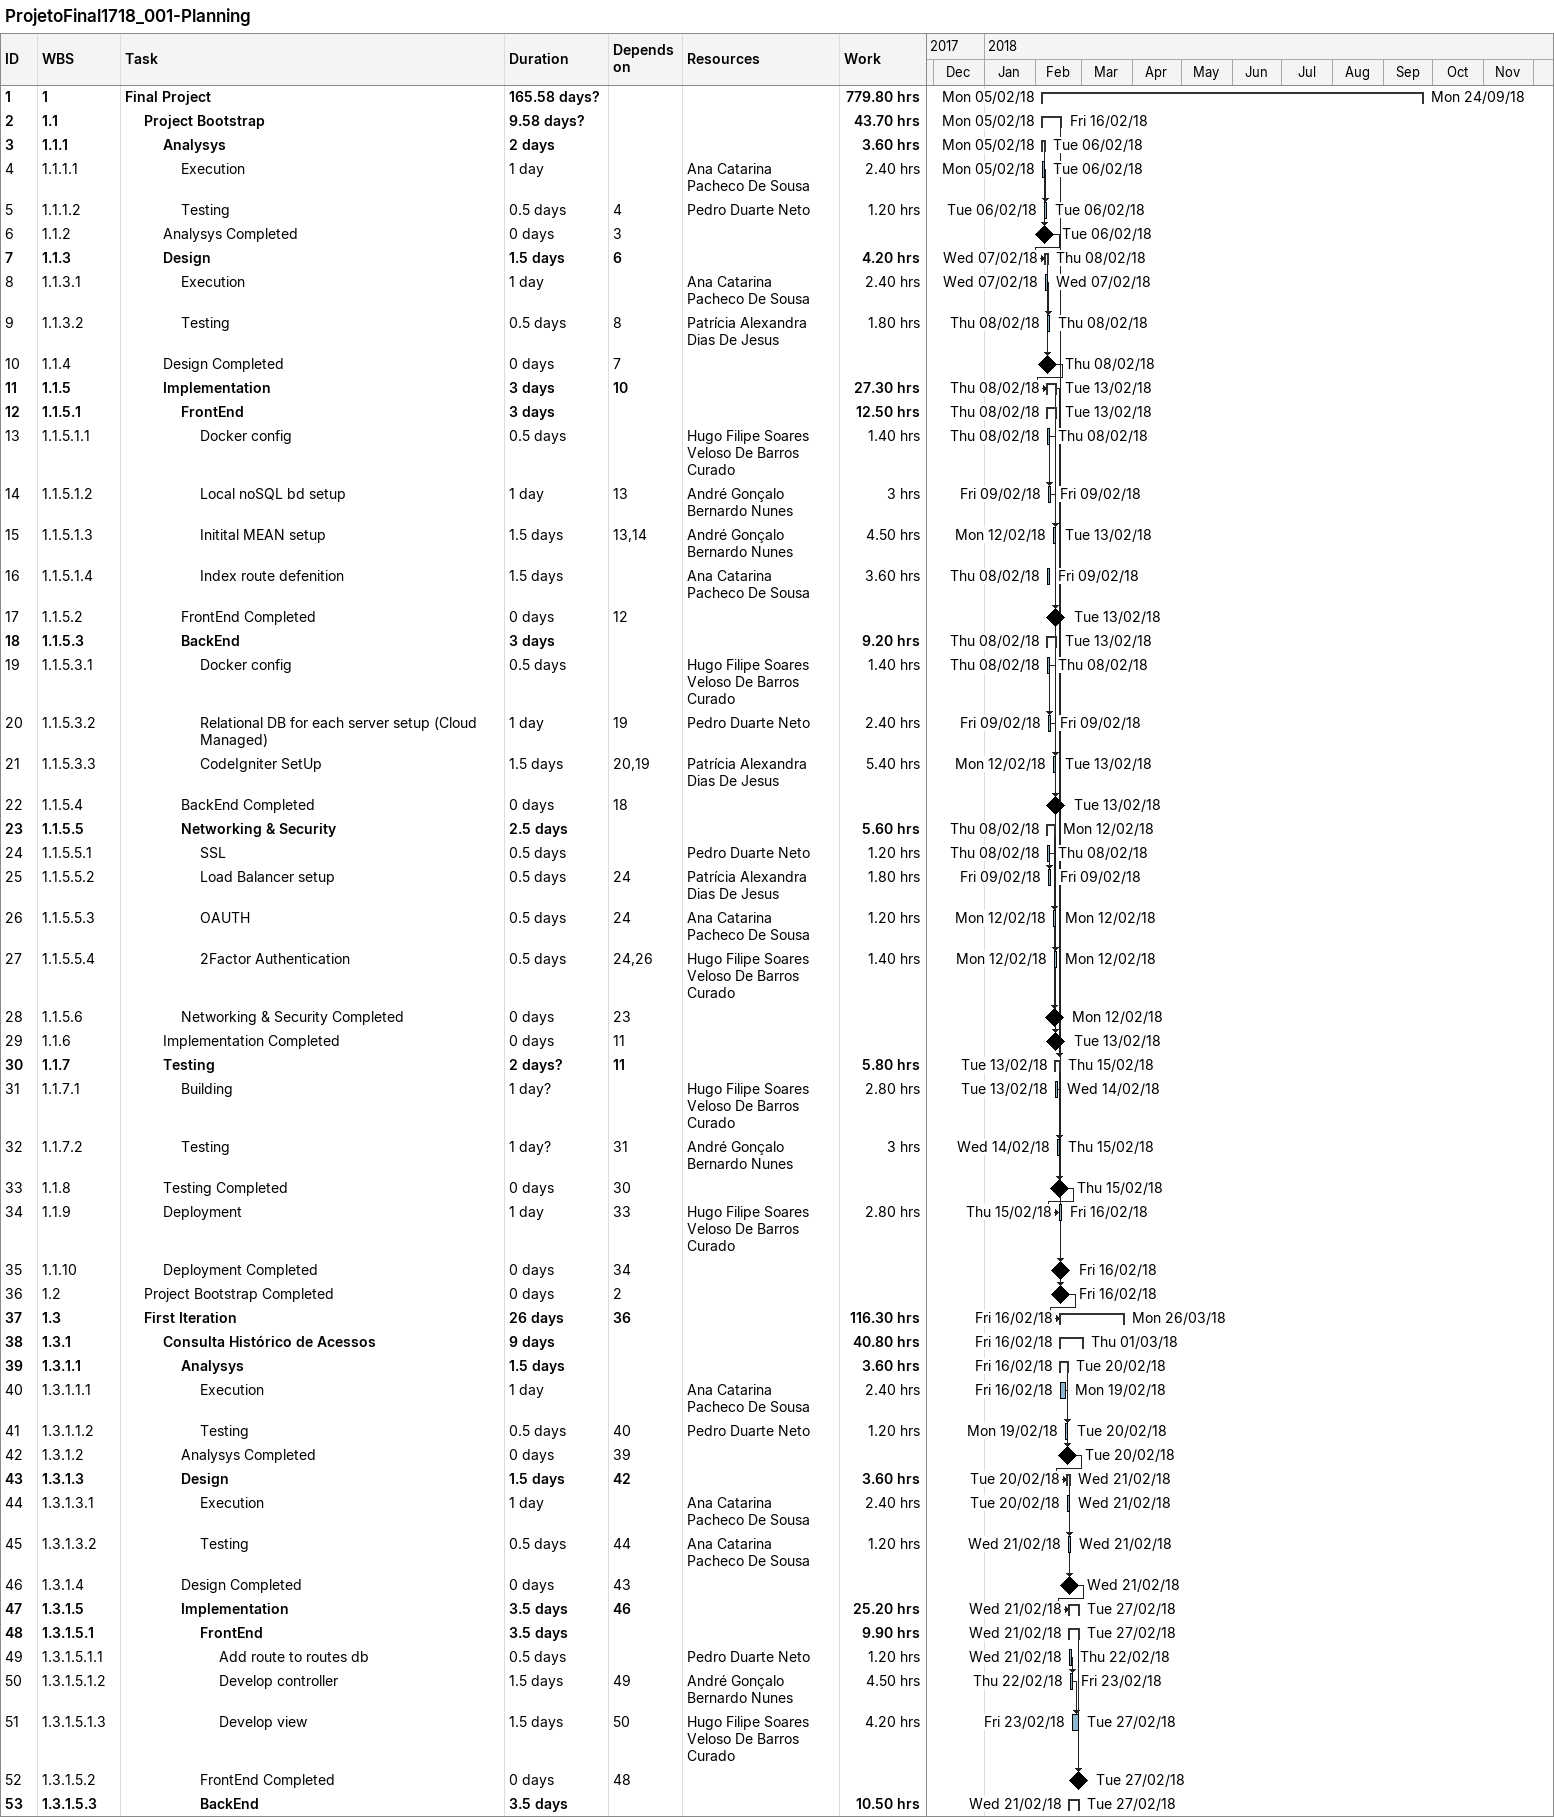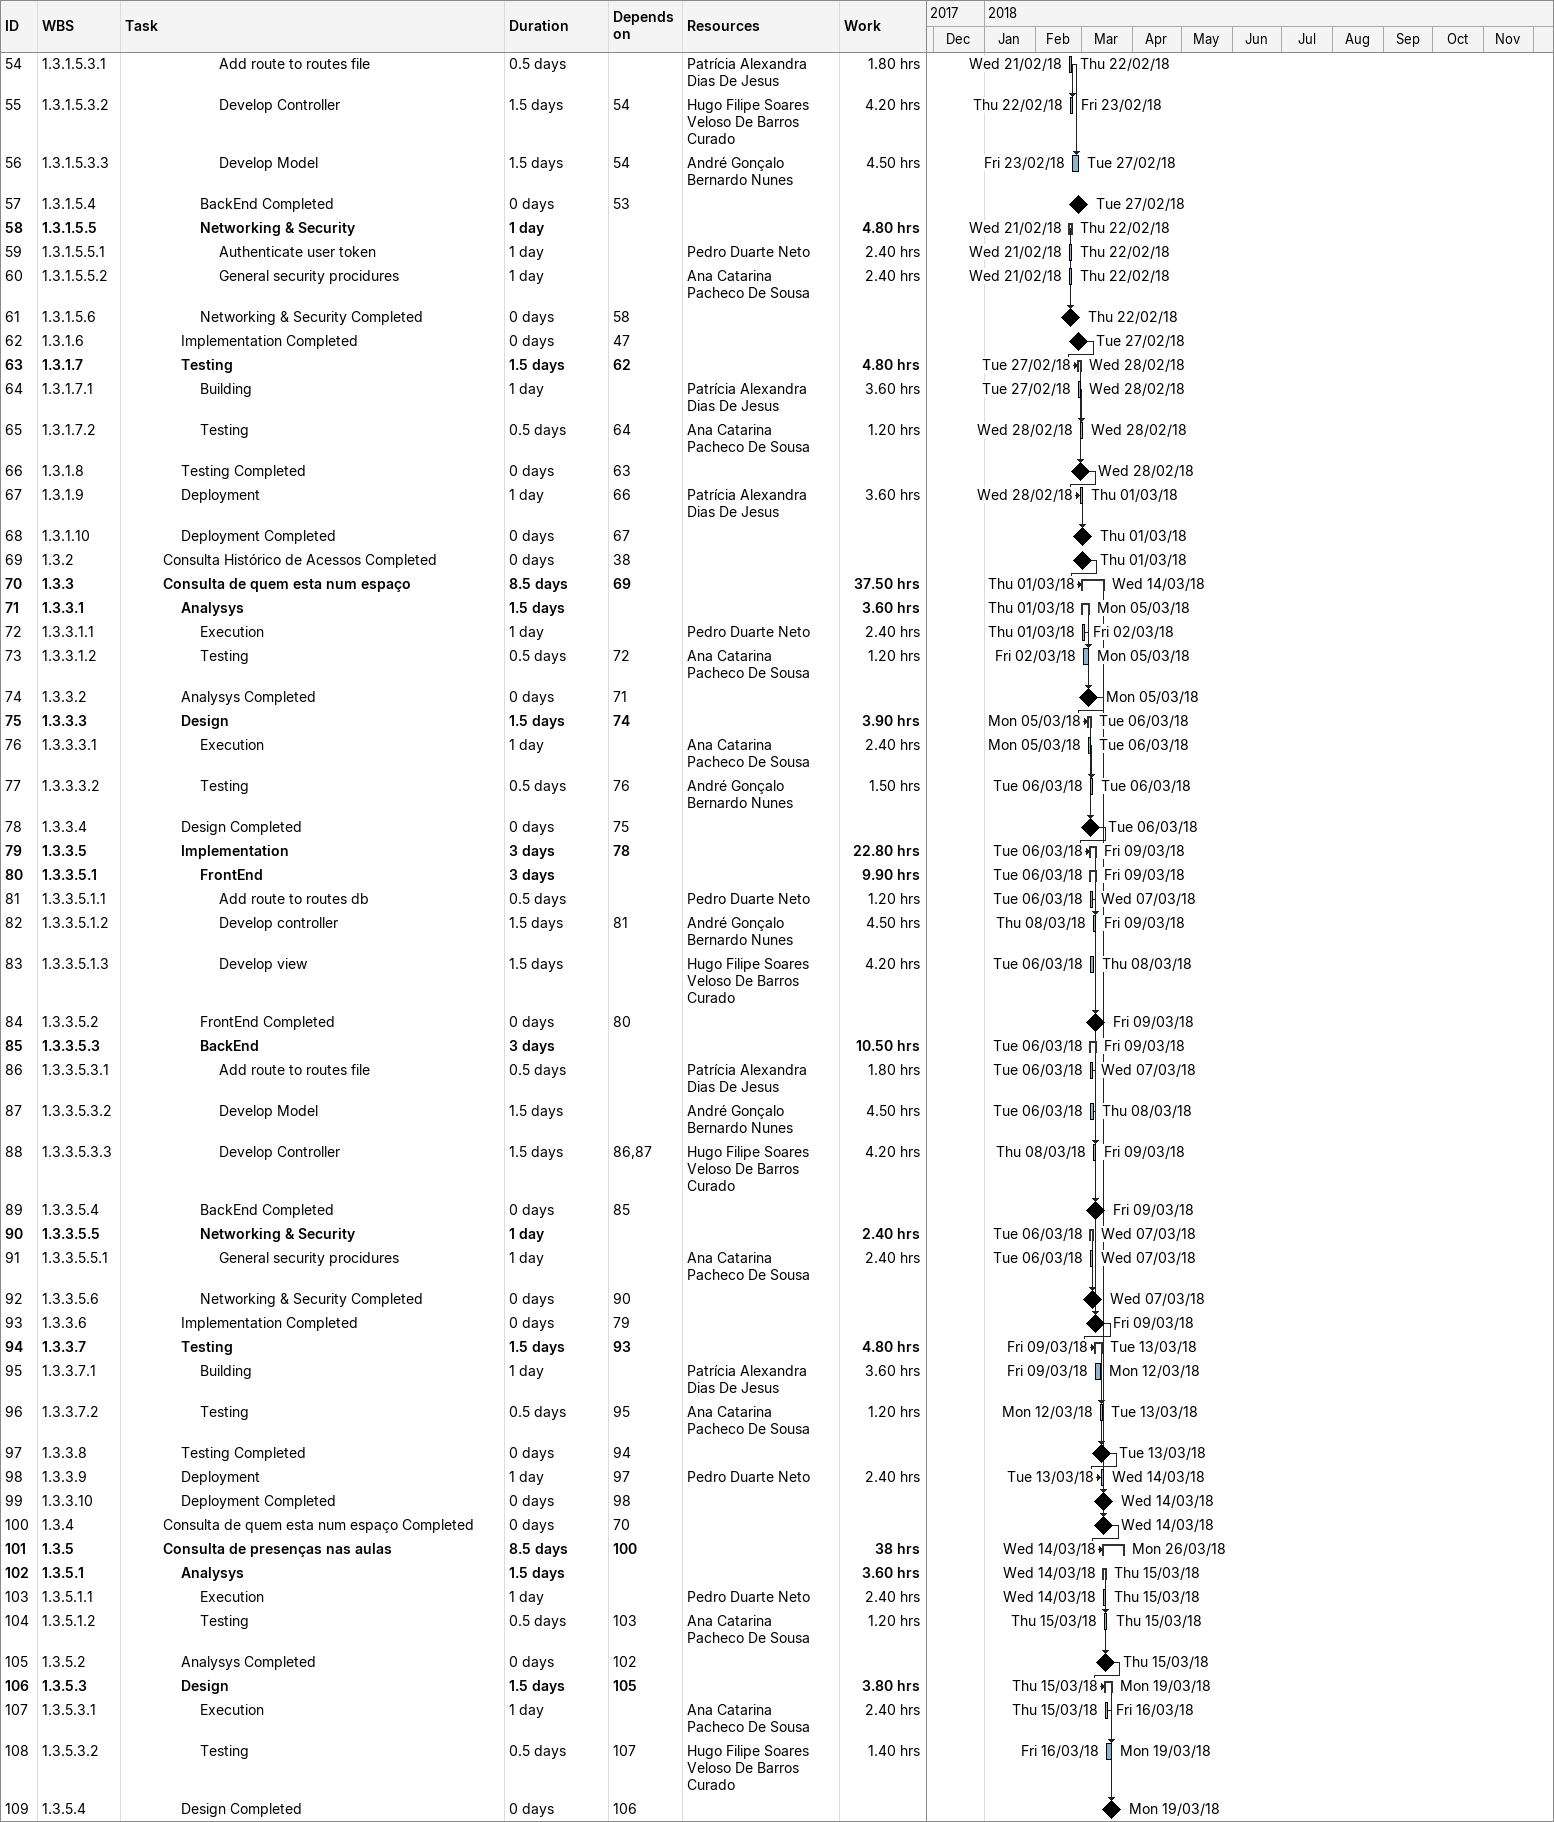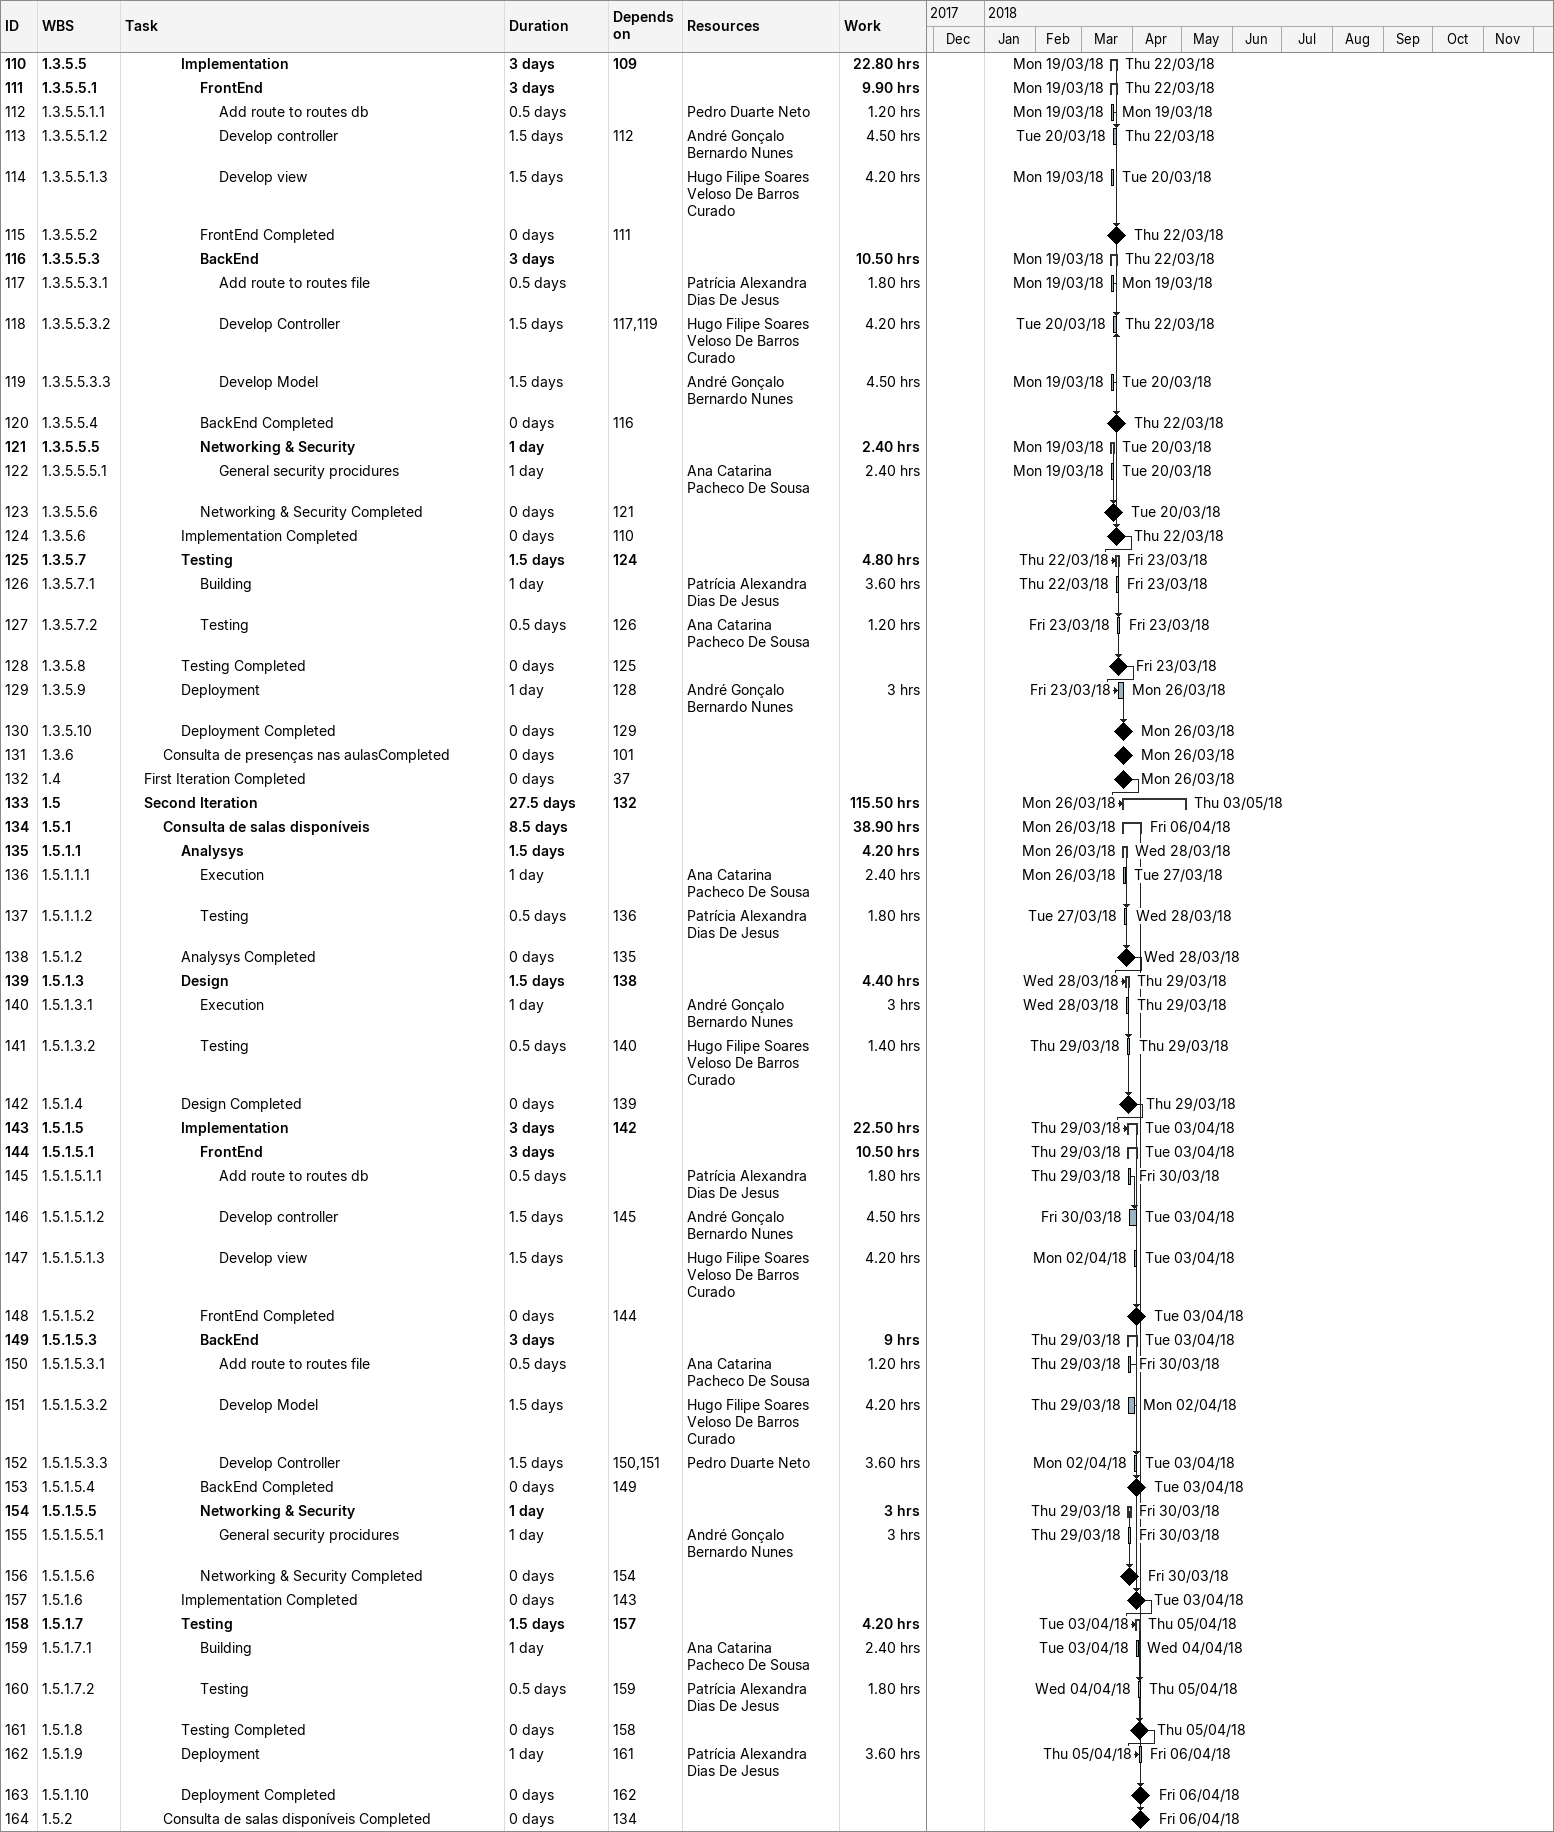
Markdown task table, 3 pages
ProjetoFinal1718_001-Planning

| ID | WBS | Task | Duration | Start | Finish | Predecessors | Resources | Work (h) |
|---|---|---|---|---|---|---|---|---|
| 1 | 1 | **Final Project** | 165.58d? | 2018-02-05 | 2018-09-24 |  |  | 779.80 |
| 2 | 1.1 | **Project Bootstrap** | 9.58d? | 2018-02-05 | 2018-02-16 |  |  | 43.70 |
| 3 | 1.1.1 | **Analysys** | 2d | 2018-02-05 | 2018-02-06 |  |  | 3.60 |
| 4 | 1.1.1.1 | Execution | 1d | 2018-02-05 | 2018-02-06 |  | Ana Catarina Pacheco De Sousa | 2.40 |
| 5 | 1.1.1.2 | Testing | 0.5d | 2018-02-06 | 2018-02-06 | 4 | Pedro Duarte Neto | 1.20 |
| 6 | 1.1.2 | Analysys Completed | 0d | 2018-02-06 | 2018-02-06 | 3 |  |  |
| 7 | 1.1.3 | **Design** | 1.5d | 2018-02-07 | 2018-02-08 | 6 |  | 4.20 |
| 8 | 1.1.3.1 | Execution | 1d | 2018-02-07 | 2018-02-07 |  | Ana Catarina Pacheco De Sousa | 2.40 |
| 9 | 1.1.3.2 | Testing | 0.5d | 2018-02-08 | 2018-02-08 | 8 | Patrícia Alexandra Dias De Jesus | 1.80 |
| 10 | 1.1.4 | Design Completed | 0d | 2018-02-08 | 2018-02-08 | 7 |  |  |
| 11 | 1.1.5 | **Implementation** | 3d | 2018-02-08 | 2018-02-13 | 10 |  | 27.30 |
| 12 | 1.1.5.1 | **FrontEnd** | 3d | 2018-02-08 | 2018-02-13 |  |  | 12.50 |
| 13 | 1.1.5.1.1 | Docker config | 0.5d | 2018-02-08 | 2018-02-08 |  | Hugo Filipe Soares Veloso De Barros Curado | 1.40 |
| 14 | 1.1.5.1.2 | Local noSQL bd setup | 1d | 2018-02-09 | 2018-02-09 | 13 | André Gonçalo Bernardo Nunes | 3 |
| 15 | 1.1.5.1.3 | Initital MEAN setup | 1.5d | 2018-02-12 | 2018-02-13 | 13, 14 | André Gonçalo Bernardo Nunes | 4.50 |
| 16 | 1.1.5.1.4 | Index route defenition | 1.5d | 2018-02-08 | 2018-02-09 |  | Ana Catarina Pacheco De Sousa | 3.60 |
| 17 | 1.1.5.2 | FrontEnd Completed | 0d | 2018-02-13 | 2018-02-13 | 12 |  |  |
| 18 | 1.1.5.3 | **BackEnd** | 3d | 2018-02-08 | 2018-02-13 |  |  | 9.20 |
| 19 | 1.1.5.3.1 | Docker config | 0.5d | 2018-02-08 | 2018-02-08 |  | Hugo Filipe Soares Veloso De Barros Curado | 1.40 |
| 20 | 1.1.5.3.2 | Relational DB for each server setup (Cloud Managed) | 1d | 2018-02-09 | 2018-02-09 | 19 | Pedro Duarte Neto | 2.40 |
| 21 | 1.1.5.3.3 | CodeIgniter SetUp | 1.5d | 2018-02-12 | 2018-02-13 | 20, 19 | Patrícia Alexandra Dias De Jesus | 5.40 |
| 22 | 1.1.5.4 | BackEnd Completed | 0d | 2018-02-13 | 2018-02-13 | 18 |  |  |
| 23 | 1.1.5.5 | **Networking & Security** | 2.5d | 2018-02-08 | 2018-02-12 |  |  | 5.60 |
| 24 | 1.1.5.5.1 | SSL | 0.5d | 2018-02-08 | 2018-02-08 |  | Pedro Duarte Neto | 1.20 |
| 25 | 1.1.5.5.2 | Load Balancer setup | 0.5d | 2018-02-09 | 2018-02-09 | 24 | Patrícia Alexandra Dias De Jesus | 1.80 |
| 26 | 1.1.5.5.3 | OAUTH | 0.5d | 2018-02-12 | 2018-02-12 | 24 | Ana Catarina Pacheco De Sousa | 1.20 |
| 27 | 1.1.5.5.4 | 2Factor Authentication | 0.5d | 2018-02-12 | 2018-02-12 | 24, 26 | Hugo Filipe Soares Veloso De Barros Curado | 1.40 |
| 28 | 1.1.5.6 | Networking & Security Completed | 0d | 2018-02-12 | 2018-02-12 | 23 |  |  |
| 29 | 1.1.6 | Implementation Completed | 0d | 2018-02-13 | 2018-02-13 | 11 |  |  |
| 30 | 1.1.7 | **Testing** | 2d? | 2018-02-13 | 2018-02-15 | 11 |  | 5.80 |
| 31 | 1.1.7.1 | Building | 1d? | 2018-02-13 | 2018-02-14 |  | Hugo Filipe Soares Veloso De Barros Curado | 2.80 |
| 32 | 1.1.7.2 | Testing | 1d? | 2018-02-14 | 2018-02-15 | 31 | André Gonçalo Bernardo Nunes | 3 |
| 33 | 1.1.8 | Testing Completed | 0d | 2018-02-15 | 2018-02-15 | 30 |  |  |
| 34 | 1.1.9 | Deployment | 1d | 2018-02-15 | 2018-02-16 | 33 | Hugo Filipe Soares Veloso De Barros Curado | 2.80 |
| 35 | 1.1.10 | Deployment Completed | 0d | 2018-02-16 | 2018-02-16 | 34 |  |  |
| 36 | 1.2 | Project Bootstrap Completed | 0d | 2018-02-16 | 2018-02-16 | 2 |  |  |
| 37 | 1.3 | **First Iteration** | 26d | 2018-02-16 | 2018-03-26 | 36 |  | 116.30 |
| 38 | 1.3.1 | **Consulta Histórico de Acessos** | 9d | 2018-02-16 | 2018-03-01 |  |  | 40.80 |
| 39 | 1.3.1.1 | **Analysys** | 1.5d | 2018-02-16 | 2018-02-20 |  |  | 3.60 |
| 40 | 1.3.1.1.1 | Execution | 1d | 2018-02-16 | 2018-02-19 |  | Ana Catarina Pacheco De Sousa | 2.40 |
| 41 | 1.3.1.1.2 | Testing | 0.5d | 2018-02-19 | 2018-02-20 | 40 | Pedro Duarte Neto | 1.20 |
| 42 | 1.3.1.2 | Analysys Completed | 0d | 2018-02-20 | 2018-02-20 | 39 |  |  |
| 43 | 1.3.1.3 | **Design** | 1.5d | 2018-02-20 | 2018-02-21 | 42 |  | 3.60 |
| 44 | 1.3.1.3.1 | Execution | 1d | 2018-02-20 | 2018-02-21 |  | Ana Catarina Pacheco De Sousa | 2.40 |
| 45 | 1.3.1.3.2 | Testing | 0.5d | 2018-02-21 | 2018-02-21 | 44 | Ana Catarina Pacheco De Sousa | 1.20 |
| 46 | 1.3.1.4 | Design Completed | 0d | 2018-02-21 | 2018-02-21 | 43 |  |  |
| 47 | 1.3.1.5 | **Implementation** | 3.5d | 2018-02-21 | 2018-02-27 | 46 |  | 25.20 |
| 48 | 1.3.1.5.1 | **FrontEnd** | 3.5d | 2018-02-21 | 2018-02-27 |  |  | 9.90 |
| 49 | 1.3.1.5.1.1 | Add route to routes db | 0.5d | 2018-02-21 | 2018-02-22 |  | Pedro Duarte Neto | 1.20 |
| 50 | 1.3.1.5.1.2 | Develop controller | 1.5d | 2018-02-22 | 2018-02-23 | 49 | André Gonçalo Bernardo Nunes | 4.50 |
| 51 | 1.3.1.5.1.3 | Develop view | 1.5d | 2018-02-23 | 2018-02-27 | 50 | Hugo Filipe Soares Veloso De Barros Curado | 4.20 |
| 52 | 1.3.1.5.2 | FrontEnd Completed | 0d | 2018-02-27 | 2018-02-27 | 48 |  |  |
| 53 | 1.3.1.5.3 | **BackEnd** | 3.5d | 2018-02-21 | 2018-02-27 |  |  | 10.50 |
| 54 | 1.3.1.5.3.1 | Add route to routes file | 0.5d | 2018-02-21 | 2018-02-22 |  | Patrícia Alexandra Dias De Jesus | 1.80 |
| 55 | 1.3.1.5.3.2 | Develop Controller | 1.5d | 2018-02-22 | 2018-02-23 | 54 | Hugo Filipe Soares Veloso De Barros Curado | 4.20 |
| 56 | 1.3.1.5.3.3 | Develop Model | 1.5d | 2018-02-23 | 2018-02-27 | 54 | André Gonçalo Bernardo Nunes | 4.50 |
| 57 | 1.3.1.5.4 | BackEnd Completed | 0d | 2018-02-27 | 2018-02-27 | 53 |  |  |
| 58 | 1.3.1.5.5 | **Networking & Security** | 1d | 2018-02-21 | 2018-02-22 |  |  | 4.80 |
| 59 | 1.3.1.5.5.1 | Authenticate user token | 1d | 2018-02-21 | 2018-02-22 |  | Pedro Duarte Neto | 2.40 |
| 60 | 1.3.1.5.5.2 | General security procidures | 1d | 2018-02-21 | 2018-02-22 |  | Ana Catarina Pacheco De Sousa | 2.40 |
| 61 | 1.3.1.5.6 | Networking & Security Completed | 0d | 2018-02-22 | 2018-02-22 | 58 |  |  |
| 62 | 1.3.1.6 | Implementation Completed | 0d | 2018-02-27 | 2018-02-27 | 47 |  |  |
| 63 | 1.3.1.7 | **Testing** | 1.5d | 2018-02-27 | 2018-02-28 | 62 |  | 4.80 |
| 64 | 1.3.1.7.1 | Building | 1d | 2018-02-27 | 2018-02-28 |  | Patrícia Alexandra Dias De Jesus | 3.60 |
| 65 | 1.3.1.7.2 | Testing | 0.5d | 2018-02-28 | 2018-02-28 | 64 | Ana Catarina Pacheco De Sousa | 1.20 |
| 66 | 1.3.1.8 | Testing Completed | 0d | 2018-02-28 | 2018-02-28 | 63 |  |  |
| 67 | 1.3.1.9 | Deployment | 1d | 2018-02-28 | 2018-03-01 | 66 | Patrícia Alexandra Dias De Jesus | 3.60 |
| 68 | 1.3.1.10 | Deployment Completed | 0d | 2018-03-01 | 2018-03-01 | 67 |  |  |
| 69 | 1.3.2 | Consulta Histórico de Acessos Completed | 0d | 2018-03-01 | 2018-03-01 | 38 |  |  |
| 70 | 1.3.3 | **Consulta de quem esta num espaço** | 8.5d | 2018-03-01 | 2018-03-14 | 69 |  | 37.50 |
| 71 | 1.3.3.1 | **Analysys** | 1.5d | 2018-03-01 | 2018-03-05 |  |  | 3.60 |
| 72 | 1.3.3.1.1 | Execution | 1d | 2018-03-01 | 2018-03-02 |  | Pedro Duarte Neto | 2.40 |
| 73 | 1.3.3.1.2 | Testing | 0.5d | 2018-03-02 | 2018-03-05 | 72 | Ana Catarina Pacheco De Sousa | 1.20 |
| 74 | 1.3.3.2 | Analysys Completed | 0d | 2018-03-05 | 2018-03-05 | 71 |  |  |
| 75 | 1.3.3.3 | **Design** | 1.5d | 2018-03-05 | 2018-03-06 | 74 |  | 3.90 |
| 76 | 1.3.3.3.1 | Execution | 1d | 2018-03-05 | 2018-03-06 |  | Ana Catarina Pacheco De Sousa | 2.40 |
| 77 | 1.3.3.3.2 | Testing | 0.5d | 2018-03-06 | 2018-03-06 | 76 | André Gonçalo Bernardo Nunes | 1.50 |
| 78 | 1.3.3.4 | Design Completed | 0d | 2018-03-06 | 2018-03-06 | 75 |  |  |
| 79 | 1.3.3.5 | **Implementation** | 3d | 2018-03-06 | 2018-03-09 | 78 |  | 22.80 |
| 80 | 1.3.3.5.1 | **FrontEnd** | 3d | 2018-03-06 | 2018-03-09 |  |  | 9.90 |
| 81 | 1.3.3.5.1.1 | Add route to routes db | 0.5d | 2018-03-06 | 2018-03-07 |  | Pedro Duarte Neto | 1.20 |
| 82 | 1.3.3.5.1.2 | Develop controller | 1.5d | 2018-03-08 | 2018-03-09 | 81 | André Gonçalo Bernardo Nunes | 4.50 |
| 83 | 1.3.3.5.1.3 | Develop view | 1.5d | 2018-03-06 | 2018-03-08 |  | Hugo Filipe Soares Veloso De Barros Curado | 4.20 |
| 84 | 1.3.3.5.2 | FrontEnd Completed | 0d | 2018-03-09 | 2018-03-09 | 80 |  |  |
| 85 | 1.3.3.5.3 | **BackEnd** | 3d | 2018-03-06 | 2018-03-09 |  |  | 10.50 |
| 86 | 1.3.3.5.3.1 | Add route to routes file | 0.5d | 2018-03-06 | 2018-03-07 |  | Patrícia Alexandra Dias De Jesus | 1.80 |
| 87 | 1.3.3.5.3.2 | Develop Model | 1.5d | 2018-03-06 | 2018-03-08 |  | André Gonçalo Bernardo Nunes | 4.50 |
| 88 | 1.3.3.5.3.3 | Develop Controller | 1.5d | 2018-03-08 | 2018-03-09 | 86, 87 | Hugo Filipe Soares Veloso De Barros Curado | 4.20 |
| 89 | 1.3.3.5.4 | BackEnd Completed | 0d | 2018-03-09 | 2018-03-09 | 85 |  |  |
| 90 | 1.3.3.5.5 | **Networking & Security** | 1d | 2018-03-06 | 2018-03-07 |  |  | 2.40 |
| 91 | 1.3.3.5.5.1 | General security procidures | 1d | 2018-03-06 | 2018-03-07 |  | Ana Catarina Pacheco De Sousa | 2.40 |
| 92 | 1.3.3.5.6 | Networking & Security Completed | 0d | 2018-03-07 | 2018-03-07 | 90 |  |  |
| 93 | 1.3.3.6 | Implementation Completed | 0d | 2018-03-09 | 2018-03-09 | 79 |  |  |
| 94 | 1.3.3.7 | **Testing** | 1.5d | 2018-03-09 | 2018-03-13 | 93 |  | 4.80 |
| 95 | 1.3.3.7.1 | Building | 1d | 2018-03-09 | 2018-03-12 |  | Patrícia Alexandra Dias De Jesus | 3.60 |
| 96 | 1.3.3.7.2 | Testing | 0.5d | 2018-03-12 | 2018-03-13 | 95 | Ana Catarina Pacheco De Sousa | 1.20 |
| 97 | 1.3.3.8 | Testing Completed | 0d | 2018-03-13 | 2018-03-13 | 94 |  |  |
| 98 | 1.3.3.9 | Deployment | 1d | 2018-03-13 | 2018-03-14 | 97 | Pedro Duarte Neto | 2.40 |
| 99 | 1.3.3.10 | Deployment Completed | 0d | 2018-03-14 | 2018-03-14 | 98 |  |  |
| 100 | 1.3.4 | Consulta de quem esta num espaço Completed | 0d | 2018-03-14 | 2018-03-14 | 70 |  |  |
| 101 | 1.3.5 | **Consulta de presenças nas aulas** | 8.5d | 2018-03-14 | 2018-03-26 | 100 |  | 38 |
| 102 | 1.3.5.1 | **Analysys** | 1.5d | 2018-03-14 | 2018-03-15 |  |  | 3.60 |
| 103 | 1.3.5.1.1 | Execution | 1d | 2018-03-14 | 2018-03-15 |  | Pedro Duarte Neto | 2.40 |
| 104 | 1.3.5.1.2 | Testing | 0.5d | 2018-03-15 | 2018-03-15 | 103 | Ana Catarina Pacheco De Sousa | 1.20 |
| 105 | 1.3.5.2 | Analysys Completed | 0d | 2018-03-15 | 2018-03-15 | 102 |  |  |
| 106 | 1.3.5.3 | **Design** | 1.5d | 2018-03-15 | 2018-03-19 | 105 |  | 3.80 |
| 107 | 1.3.5.3.1 | Execution | 1d | 2018-03-15 | 2018-03-16 |  | Ana Catarina Pacheco De Sousa | 2.40 |
| 108 | 1.3.5.3.2 | Testing | 0.5d | 2018-03-16 | 2018-03-19 | 107 | Hugo Filipe Soares Veloso De Barros Curado | 1.40 |
| 109 | 1.3.5.4 | Design Completed | 0d | 2018-03-19 | 2018-03-19 | 106 |  |  |
| 110 | 1.3.5.5 | **Implementation** | 3d | 2018-03-19 | 2018-03-22 | 109 |  | 22.80 |
| 111 | 1.3.5.5.1 | **FrontEnd** | 3d | 2018-03-19 | 2018-03-22 |  |  | 9.90 |
| 112 | 1.3.5.5.1.1 | Add route to routes db | 0.5d | 2018-03-19 | 2018-03-19 |  | Pedro Duarte Neto | 1.20 |
| 113 | 1.3.5.5.1.2 | Develop controller | 1.5d | 2018-03-20 | 2018-03-22 | 112 | André Gonçalo Bernardo Nunes | 4.50 |
| 114 | 1.3.5.5.1.3 | Develop view | 1.5d | 2018-03-19 | 2018-03-20 |  | Hugo Filipe Soares Veloso De Barros Curado | 4.20 |
| 115 | 1.3.5.5.2 | FrontEnd Completed | 0d | 2018-03-22 | 2018-03-22 | 111 |  |  |
| 116 | 1.3.5.5.3 | **BackEnd** | 3d | 2018-03-19 | 2018-03-22 |  |  | 10.50 |
| 117 | 1.3.5.5.3.1 | Add route to routes file | 0.5d | 2018-03-19 | 2018-03-19 |  | Patrícia Alexandra Dias De Jesus | 1.80 |
| 118 | 1.3.5.5.3.2 | Develop Controller | 1.5d | 2018-03-20 | 2018-03-22 | 117, 119 | Hugo Filipe Soares Veloso De Barros Curado | 4.20 |
| 119 | 1.3.5.5.3.3 | Develop Model | 1.5d | 2018-03-19 | 2018-03-20 |  | André Gonçalo Bernardo Nunes | 4.50 |
| 120 | 1.3.5.5.4 | BackEnd Completed | 0d | 2018-03-22 | 2018-03-22 | 116 |  |  |
| 121 | 1.3.5.5.5 | **Networking & Security** | 1d | 2018-03-19 | 2018-03-20 |  |  | 2.40 |
| 122 | 1.3.5.5.5.1 | General security procidures | 1d | 2018-03-19 | 2018-03-20 |  | Ana Catarina Pacheco De Sousa | 2.40 |
| 123 | 1.3.5.5.6 | Networking & Security Completed | 0d | 2018-03-20 | 2018-03-20 | 121 |  |  |
| 124 | 1.3.5.6 | Implementation Completed | 0d | 2018-03-22 | 2018-03-22 | 110 |  |  |
| 125 | 1.3.5.7 | **Testing** | 1.5d | 2018-03-22 | 2018-03-23 | 124 |  | 4.80 |
| 126 | 1.3.5.7.1 | Building | 1d | 2018-03-22 | 2018-03-23 |  | Patrícia Alexandra Dias De Jesus | 3.60 |
| 127 | 1.3.5.7.2 | Testing | 0.5d | 2018-03-23 | 2018-03-23 | 126 | Ana Catarina Pacheco De Sousa | 1.20 |
| 128 | 1.3.5.8 | Testing Completed | 0d | 2018-03-23 | 2018-03-23 | 125 |  |  |
| 129 | 1.3.5.9 | Deployment | 1d | 2018-03-23 | 2018-03-26 | 128 | André Gonçalo Bernardo Nunes | 3 |
| 130 | 1.3.5.10 | Deployment Completed | 0d | 2018-03-26 | 2018-03-26 | 129 |  |  |
| 131 | 1.3.6 | Consulta de presenças nas aulasCompleted | 0d | 2018-03-26 | 2018-03-26 | 101 |  |  |
| 132 | 1.4 | First Iteration Completed | 0d | 2018-03-26 | 2018-03-26 | 37 |  |  |
| 133 | 1.5 | **Second Iteration** | 27.5d | 2018-03-26 | 2018-05-03 | 132 |  | 115.50 |
| 134 | 1.5.1 | **Consulta de salas disponíveis** | 8.5d | 2018-03-26 | 2018-04-06 |  |  | 38.90 |
| 135 | 1.5.1.1 | **Analysys** | 1.5d | 2018-03-26 | 2018-03-28 |  |  | 4.20 |
| 136 | 1.5.1.1.1 | Execution | 1d | 2018-03-26 | 2018-03-27 |  | Ana Catarina Pacheco De Sousa | 2.40 |
| 137 | 1.5.1.1.2 | Testing | 0.5d | 2018-03-27 | 2018-03-28 | 136 | Patrícia Alexandra Dias De Jesus | 1.80 |
| 138 | 1.5.1.2 | Analysys Completed | 0d | 2018-03-28 | 2018-03-28 | 135 |  |  |
| 139 | 1.5.1.3 | **Design** | 1.5d | 2018-03-28 | 2018-03-29 | 138 |  | 4.40 |
| 140 | 1.5.1.3.1 | Execution | 1d | 2018-03-28 | 2018-03-29 |  | André Gonçalo Bernardo Nunes | 3 |
| 141 | 1.5.1.3.2 | Testing | 0.5d | 2018-03-29 | 2018-03-29 | 140 | Hugo Filipe Soares Veloso De Barros Curado | 1.40 |
| 142 | 1.5.1.4 | Design Completed | 0d | 2018-03-29 | 2018-03-29 | 139 |  |  |
| 143 | 1.5.1.5 | **Implementation** | 3d | 2018-03-29 | 2018-04-03 | 142 |  | 22.50 |
| 144 | 1.5.1.5.1 | **FrontEnd** | 3d | 2018-03-29 | 2018-04-03 |  |  | 10.50 |
| 145 | 1.5.1.5.1.1 | Add route to routes db | 0.5d | 2018-03-29 | 2018-03-30 |  | Patrícia Alexandra Dias De Jesus | 1.80 |
| 146 | 1.5.1.5.1.2 | Develop controller | 1.5d | 2018-03-30 | 2018-04-03 | 145 | André Gonçalo Bernardo Nunes | 4.50 |
| 147 | 1.5.1.5.1.3 | Develop view | 1.5d | 2018-04-02 | 2018-04-03 |  | Hugo Filipe Soares Veloso De Barros Curado | 4.20 |
| 148 | 1.5.1.5.2 | FrontEnd Completed | 0d | 2018-04-03 | 2018-04-03 | 144 |  |  |
| 149 | 1.5.1.5.3 | **BackEnd** | 3d | 2018-03-29 | 2018-04-03 |  |  | 9 |
| 150 | 1.5.1.5.3.1 | Add route to routes file | 0.5d | 2018-03-29 | 2018-03-30 |  | Ana Catarina Pacheco De Sousa | 1.20 |
| 151 | 1.5.1.5.3.2 | Develop Model | 1.5d | 2018-03-29 | 2018-04-02 |  | Hugo Filipe Soares Veloso De Barros Curado | 4.20 |
| 152 | 1.5.1.5.3.3 | Develop Controller | 1.5d | 2018-04-02 | 2018-04-03 | 150, 151 | Pedro Duarte Neto | 3.60 |
| 153 | 1.5.1.5.4 | BackEnd Completed | 0d | 2018-04-03 | 2018-04-03 | 149 |  |  |
| 154 | 1.5.1.5.5 | **Networking & Security** | 1d | 2018-03-29 | 2018-03-30 |  |  | 3 |
| 155 | 1.5.1.5.5.1 | General security procidures | 1d | 2018-03-29 | 2018-03-30 |  | André Gonçalo Bernardo Nunes | 3 |
| 156 | 1.5.1.5.6 | Networking & Security Completed | 0d | 2018-03-30 | 2018-03-30 | 154 |  |  |
| 157 | 1.5.1.6 | Implementation Completed | 0d | 2018-04-03 | 2018-04-03 | 143 |  |  |
| 158 | 1.5.1.7 | **Testing** | 1.5d | 2018-04-03 | 2018-04-05 | 157 |  | 4.20 |
| 159 | 1.5.1.7.1 | Building | 1d | 2018-04-03 | 2018-04-04 |  | Ana Catarina Pacheco De Sousa | 2.40 |
| 160 | 1.5.1.7.2 | Testing | 0.5d | 2018-04-04 | 2018-04-05 | 159 | Patrícia Alexandra Dias De Jesus | 1.80 |
| 161 | 1.5.1.8 | Testing Completed | 0d | 2018-04-05 | 2018-04-05 | 158 |  |  |
| 162 | 1.5.1.9 | Deployment | 1d | 2018-04-05 | 2018-04-06 | 161 | Patrícia Alexandra Dias De Jesus | 3.60 |
| 163 | 1.5.1.10 | Deployment Completed | 0d | 2018-04-06 | 2018-04-06 | 162 |  |  |
| 164 | 1.5.2 | Consulta de salas disponíveis Completed | 0d | 2018-04-06 | 2018-04-06 | 134 |  |  |
